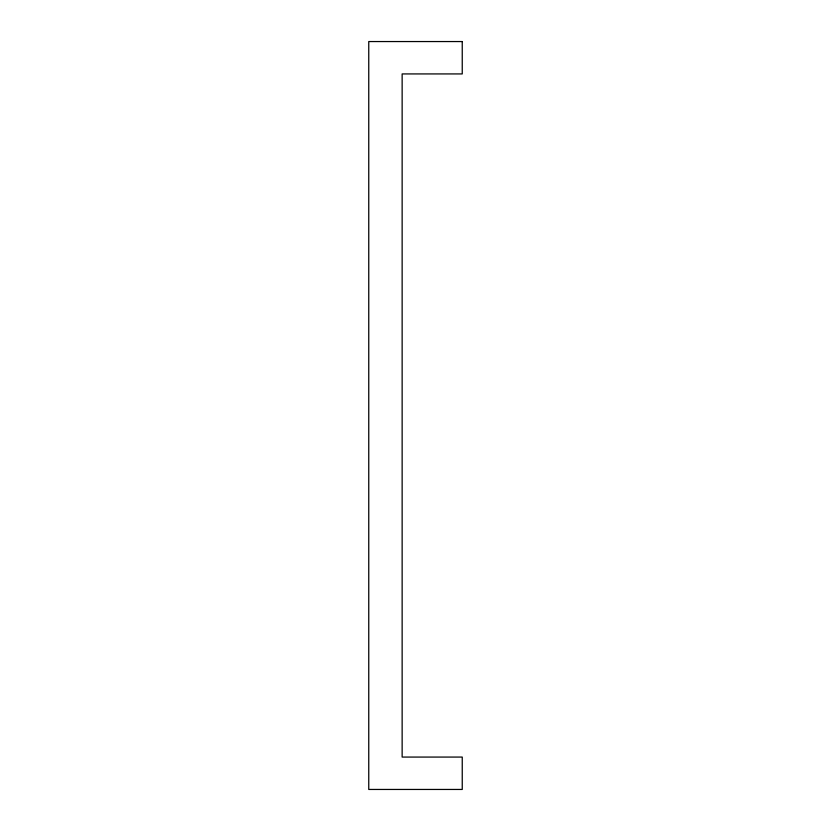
<?xml version="1.0" encoding="UTF-8"?>
<svg xmlns="http://www.w3.org/2000/svg" width="831" height="831" viewBox="0 0 831 831"><rect width="100%" height="100%" fill="white"/><g stroke="black" fill="none" stroke-linecap="round" stroke-linejoin="round"><path stroke-width="1.25" d="M462.244 41.55L368.756 41.55L368.756 789.45L462.244 789.45L462.244 757.072L402.142 757.072L402.142 73.928L462.244 73.928L462.244 41.55"/></g></svg>
